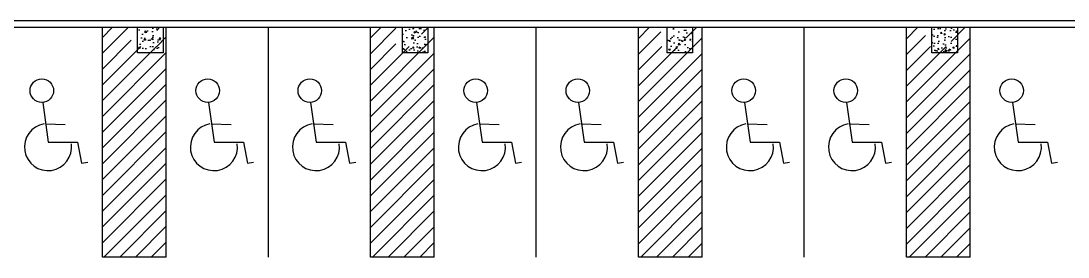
# Model space of a CAD drawing. Header units: inches. Extents: x -744 to 10613, y 1541 to 7685.
# Drawn here: x 4740 to 5725, y 4558 to 4780 of the extents above; entities that cross this region are included whole.
import ezdxf

# ---------------------------------------------------------------- set-up
doc = ezdxf.new("R2010")
doc.units = ezdxf.units.IN
doc.header["$LTSCALE"] = 96
doc.header["$MEASUREMENT"] = 0
doc.header["$PDSIZE"] = 1.5
doc.layers.get('0').update_dxf_attribs({"linetype": 'CONTINUOUS'})
for name, color, linetype in [('A_0_CONST', 11, 'CONTINUOUS'), ('A_1-4_COL', 7, 'CONTINUOUS'), ('A_1-4_COL_H', 6, 'CONTINUOUS'), ('A_1-5_COL', 7, 'CONTINUOUS'), ('A_1-5_WALLS', 2, 'CONTINUOUS'), ('A_1_PARK', 33, 'CONTINUOUS')]:
    doc.layers.add(name, color=color, linetype=linetype)
pattern_1 = [(45, (-2329.5, -3316.5), (-7.424621, 7.424621), [])]

# ---------------------------------------------------------------- blocks, each defined once
blk = doc.blocks.new('COL_1-5_2X2')
at = {"layer": 'A_1-4_COL_H'}
h = blk.add_hatch(dxfattribs=at)
h.set_pattern_fill('AR-CONC', color=256, scale=2, style=0)
h.set_pattern_definition([(50, (-9524.36, -4671.945), (14.345204, -1.255043), [1.5, -16.5]), (355, (-9524.36, -4671.945), (-2.775027, 15.043843), [1.2, -13.2]), (100.4514, (-9523.165, -4672.05), (11.570188, 13.78879), [1.274804, -14.022842]), (46.1842, (-9524.36, -4667.945), (21.34482, -3.31038), [2.25, -24.75]), (96.6356, (-9522.581, -4668.221), (18.693254, 19.482357), [1.912206, -21.03426]), (351.1842, (-9524.36, -4667.945), (18.69324, 19.48237), [1.8, -19.8]), (21, (-9522.36, -4668.945), (11.938141, -8.052378), [1.5, -16.5]), (326, (-9522.36, -4668.945), (4.866307, 14.503), [1.2, -13.2]), (71.4514, (-9521.365, -4669.617), (16.804453, 6.45061), [1.274804, -14.022842]), (37.5, (-9524.36, -4671.9455), (0.243197, 6.657877), [0, -13.04, 0, -13.4, 0, -13.25]), (7.5, (-9524.36, -4671.9455), (5.2613907, 7.888234), [0, -7.64, 0, -12.74, 0, -5.05]), (327.5, (-9528.82, -4671.9455), (10.6764487, -0.4510974), [0, -5, 0, -15.6, 0, -20.7]), (317.5, (-9530.82, -4671.9455), (11.663723, 2.0021), [0, -6.5, 0, -10.36, 0, -14.7])])
h.paths.add_polyline_path([(-12, -12), (12, -12), (12, 12), (-12, 12)])
at = {"layer": 'A_0_CONST'}
blk.add_point((0, 0), dxfattribs=at)
at = {"layer": 'A_1-5_COL'}
blk.add_lwpolyline([(-12, -12), (12, -12), (12, 12), (-12, 12)], close=True, dxfattribs=at)
blk = doc.blocks.new('A$C7C326F8F')
at = {"layer": 'A_1_PARK'}
h = blk.add_hatch(dxfattribs=at)
h.set_pattern_fill('ANSI31', color=256, scale=84, style=0)
h.set_pattern_definition(pattern_1)
h.paths.add_polyline_path([(2487, 1458), (2514, 1458), (2514, 1440), (2538, 1440), (2538, 1458), (2547, 1458), (2547, 1242), (2487, 1242)])
h = blk.add_hatch(dxfattribs=at)
h.set_pattern_fill('ANSI31', color=256, scale=84, style=0)
h.set_pattern_definition(pattern_1)
h.paths.add_polyline_path([(2799, 1242), (2739, 1242), (2739, 1458), (2763, 1458), (2763, 1440), (2787, 1440), (2787, 1458), (2799, 1458)])
h = blk.add_hatch(dxfattribs=at)
h.set_pattern_fill('ANSI31', color=256, scale=84, style=0)
h.set_pattern_definition(pattern_1)
h.paths.add_polyline_path([(2991, 1458), (3012, 1458), (3012, 1440), (3036, 1440), (3036, 1458), (3051, 1458), (3051, 1242), (2991, 1242)])
h = blk.add_hatch(dxfattribs=at)
h.set_pattern_fill('ANSI31', color=256, scale=84, style=0)
h.set_pattern_definition(pattern_1)
h.paths.add_polyline_path([(3243, 1458), (3261, 1458), (3261, 1440), (3285, 1440), (3285, 1458), (3303, 1458), (3303, 1242), (3243, 1242)])
at = {"layer": 'A_1-5_WALLS'}
blk.add_lwpolyline([(1467, 1458), (3502, 1458), (3502, 1464), (1467, 1464)], dxfattribs=at)
at = {"layer": 'A_1_PARK'}
for p, q in [((2487, 1242), (2487, 1458)), ((2547, 1242), (2547, 1458)), ((2643, 1242), (2643, 1458)), ((2739, 1242), (2739, 1458)), ((2799, 1242), (2799, 1458)), ((2895, 1242), (2895, 1458)), ((2991, 1242), (2991, 1458)), ((3051, 1242), (3051, 1458)), ((3147, 1242), (3147, 1458)), ((3243, 1242), (3243, 1458)), ((3303, 1242), (3303, 1458)), ((2430.79, 1387.42), (2436, 1350)), ((2586.79, 1387.42), (2592, 1350)), ((2682.79, 1387.42), (2688, 1350)), ((2838.79, 1387.42), (2844, 1350)), ((2934.79, 1387.42), (2940, 1350)), ((3090.79, 1387.42), (3096, 1350)), ((3186.79, 1387.42), (3192, 1350)), ((3342.79, 1387.42), (3348, 1350)), ((2433.61, 1367.17), (2452.02, 1366.72)), ((2589.61, 1367.17), (2608.02, 1366.72)), ((2685.61, 1367.17), (2704.02, 1366.72)), ((2841.61, 1367.17), (2860.02, 1366.72)), ((2937.61, 1367.17), (2956.02, 1366.72)), ((3093.61, 1367.17), (3112.02, 1366.72)), ((3189.61, 1367.17), (3208.02, 1366.72)), ((3345.61, 1367.17), (3364.02, 1366.72)), ((2436, 1350), (2463.56, 1350)), ((2463.56, 1350), (2467.34, 1330.33)), ((2592, 1350), (2619.56, 1350)), ((2619.56, 1350), (2623.34, 1330.33)), ((2688, 1350), (2715.56, 1350)), ((2715.56, 1350), (2719.34, 1330.33)), ((2844, 1350), (2871.56, 1350)), ((2871.56, 1350), (2875.34, 1330.33)), ((2940, 1350), (2967.56, 1350)), ((2967.56, 1350), (2971.34, 1330.33)), ((3096, 1350), (3123.56, 1350)), ((3123.56, 1350), (3127.34, 1330.33)), ((3192, 1350), (3219.56, 1350)), ((3219.56, 1350), (3223.34, 1330.33)), ((3348, 1350), (3375.56, 1350)), ((3375.56, 1350), (3379.34, 1330.33)), ((2467.34, 1330.33), (2473.12, 1331.24)), ((2623.34, 1330.33), (2629.12, 1331.24)), ((2719.34, 1330.33), (2725.12, 1331.24)), ((2875.34, 1330.33), (2881.12, 1331.24)), ((2971.34, 1330.33), (2977.12, 1331.24)), ((3127.34, 1330.33), (3133.12, 1331.24)), ((3223.34, 1330.33), (3229.12, 1331.24)), ((3379.34, 1330.33), (3385.12, 1331.24)), ((2547, 1242), (2487, 1242)), ((2799, 1242), (2739, 1242)), ((3051, 1242), (2991, 1242)), ((3303, 1242), (3243, 1242))]:
    blk.add_line(p, q, dxfattribs=at)
for centre in [(2429.98, 1398.46), (2585.98, 1398.46), (2681.98, 1398.46), (2837.98, 1398.46), (2933.98, 1398.46), (3089.98, 1398.46), (3185.98, 1398.46), (3341.98, 1398.46)]:
    blk.add_circle(centre, 11.07, dxfattribs=at)
for centre in [(2435.81, 1345.42), (2591.81, 1345.42), (2687.81, 1345.42), (2843.81, 1345.42), (2939.81, 1345.42), (3095.81, 1345.42), (3191.81, 1345.42), (3347.81, 1345.42)]:
    blk.add_arc(centre, 22.15, 99.62108, 8.06503, dxfattribs=at)
at = {"layer": 'A_1-4_COL', "xscale": -1}
for p in [(2532, 1446), (2781, 1446), (3030, 1446), (3279, 1446)]:
    blk.add_blockref('COL_1-5_2X2', p, dxfattribs=at)

msp = doc.modelspace()

# ---------------------------------------------------------------- block references
at = {"linetype": 'Continuous'}
msp.add_blockref('A$C7C326F8F', (2329.5, 3316.5), dxfattribs=at)

doc.saveas('drawing.dxf')
